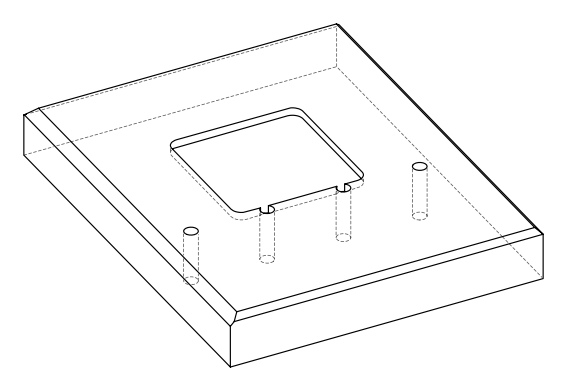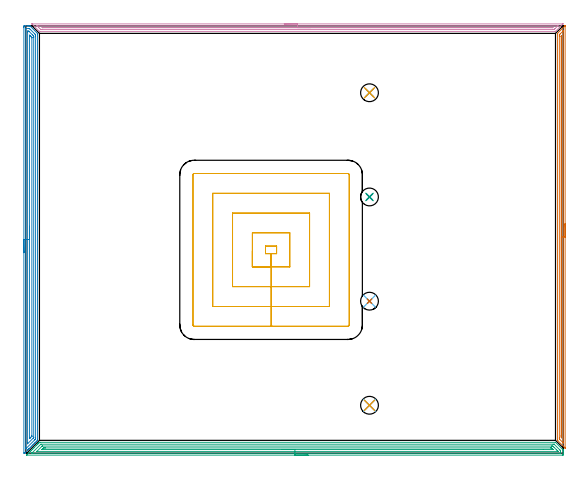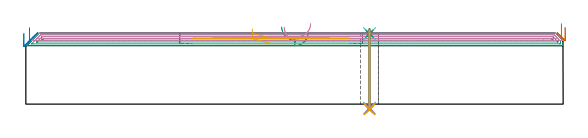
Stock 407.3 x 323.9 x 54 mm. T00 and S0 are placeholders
(PLAN: 17 operations, 10 tool changes, 48.1 min)
(1 AREA_MILL | FG_CHAMFER_SURFACE | UGT0205_001 | 7.69 min | 5444 mm3)
(2 AREA_MILL_1 | FG_CHAMFER_SURFACE_1 | UGT0205_001 | 10.41 min | 17184 mm3)
(3 AREA_MILL_2 | FG_CHAMFER_SURFACE_2 | UGT0205_001 | 13.01 min | 18705 mm3)
(4 AREA_MILL_3 | FG_CHAMFER_SURFACE_3 | UGT0205_001 | 9.67 min | 6415 mm3)
(5 MILL_RECTANGULAR_POCKET | POCKET_RECTANGULAR_STRAIGHT | UGT0201_104 | Follow Part, ap 5, ae 75% | 5.25 min | 151435 mm3)
(6 SPOT_DRILL | STEP1HOLE | NXT0321_9005460120000 | 0.03 min | 4 mm3)
(7 SPOT_DRILL_1 | STEP1HOLE_1 | NXT0321_9005460120000 | 0.03 min | 3 mm3)
(8 SPOT_DRILL_2 | STEP1HOLE_2 | NXT0321_9005460120000 | 0.03 min | 2 mm3)
(9 SPOT_DRILL_3 | STEP1HOLE_3 | NXT0321_9005460120000 | 0.03 min | 1 mm3)
(10 DRILL_THROUGH_HOLE_INTO_CENTER | STEP1HOLE | NXT0301_055 | 0.24 min | 2973 mm3)
(11 DRILL_TO_ENLARGE_THROUGH_HOLE | STEP1HOLE | NXT0301_102 | 0.24 min | 4739 mm3)
(12 DRILL_THROUGH_HOLE_INTO_CENTER_1 | STEP1HOLE_1 | NXT0301_055 | 0.24 min | 2967 mm3)
(13 DRILL_TO_ENLARGE_THROUGH_HOLE_1 | STEP1HOLE_1 | NXT0301_102 | 0.24 min | 4676 mm3)
(14 DRILL_THROUGH_HOLE_INTO_CENTER_2 | STEP1HOLE_2 | NXT0301_055 | 0.24 min | 2972 mm3)
(15 DRILL_TO_ENLARGE_THROUGH_HOLE_2 | STEP1HOLE_2 | NXT0301_102 | 0.24 min | 4684 mm3)
(16 DRILL_THROUGH_HOLE_INTO_CENTER_3 | STEP1HOLE_3 | NXT0301_055 | 0.24 min | 2964 mm3)
(17 DRILL_TO_ENLARGE_THROUGH_HOLE_3 | STEP1HOLE_3 | NXT0301_102 | 0.24 min | 4725 mm3)
(TOOL UGT0205_001 | Chamfer Mill 20 x 3 x 45 deg. | D20 FL50 Z2)
(TOOL UGT0201_104 | End Mill 20 mm | D20 FL22 Z2)
(TOOL NXT0321_9005460120000 | NC Spot Drill, 142deg, 12mm, Carbide, Uncoated | D12 PA142 FL30 Z2)
(TOOL NXT0301_055 | Carbide Drill 8.4mm [860.1-0840-042A1-MM 2214] | D8.4 PA140 FL61 Z2)
(TOOL NXT0301_102 | Carbide Drill 13.5mm [860.1-1350-108A1-MM 2214] | D13.5 PA140 FL123 Z2)
(OP 1 AREA_MILL)
G17 G21 G94 G90
T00 M6
G54
G17 G0 G90 X408.8 Y173.893 S1061 M3
G43 Z64. H0
Z58.2
G94 G1 Y173.854 Z57.328 F250.
Y173.741 Z56.464
Y173.552 Z55.612
Y173.289 Z54.78
Y172.956 Z53.974
Y172.553 Z53.2
Y172.084 Z52.464
Y171.553 Z51.772
Y170.964 Z51.129
Y170.32 Z50.54
Y169.628 Z50.008
Y168.893 Z49.54
Y168.119 Z49.137
Y167.313 Z48.803
Y166.481 Z48.541
Y165.629 Z48.352
Y164.764 Z48.238
Y163.893 Z48.2
Y4.041
X408.798 Y3.992 Z48.198
X408.796 Y3.934 Z48.196
X408.793 Y3.921 Z48.198
X408.791 Y3.917 Z48.199
X408.756 Y3.94 Z48.235
X408.633 Y4.066 Z48.365
X403.275 Y9.424 Z53.724
X403.071 Y9.63 Z53.925
X403.003 Y9.705 Z53.989
X403. Y9.871 Z54.
Y317.949
X403.004 Y318.195 Z53.99
X403.113 Y318.314 Z53.886
X408.567 Y323.768 Z48.433
X408.609 Y323.811 Z48.388
X408.716 Y323.909 Z48.275
X408.759 Y323.899 Z48.233
X408.774 Y323.894 Z48.219
X408.797 Y323.885 Z48.197
X408.8 Y323.828 Z48.2
Y163.893
X407.386 Z49.614
X407.385 Y7.912 Z49.615
X407.383 Y7.826 Z49.617
X407.381 Y7.785 Z49.619
X407.38 Y7.782 Z49.62
X407.367 Y7.792 Z49.633
X407.066 Y8.085 Z49.934
X404.712 Y10.438 Z52.288
X404.551 Y10.602 Z52.449
X404.471 Y10.686 Z52.529
X404.433 Y10.729 Z52.567
X404.421 Y10.764 Z52.579
X404.416 Y11.394 Z52.584
X404.415 Y11.657 Z52.585
X404.414 Y316.163 Z52.586
X404.416 Y316.794 Z52.584
X404.419 Y317.056 Z52.581
X404.421 Y317.133 Z52.579
X404.428 Y317.167 Z52.572
X404.456 Y317.198 Z52.544
X404.552 Y317.3 Z52.448
X404.673 Y317.423 Z52.327
X405.03 Y317.781 Z51.97
X406.876 Y319.626 Z50.124
X406.984 Y319.735 Z50.016
X407.123 Y319.869 Z49.877
X407.322 Y320.061 Z49.678
X407.379 Y320.089 Z49.621
X407.382 Y320. Z49.618
X407.385 Y319.735 Z49.615
Y319.55
X407.386 Y163.893 Z49.614
X405.972 Z51.028
X405.971 Y12.476 Z51.029
X405.967 Y11.657 Z51.033
Y11.654
X405.95 Y11.657 Z51.05
X405.9 Y11.711 Z51.1
X405.835 Y12.55 Z51.165
X405.832 Y12.619 Z51.168
X405.829 Y13.443 Z51.171
X405.828 Y13.516 Z51.172
X405.829 Y315.753 Z51.171
X405.831 Y315.958 Z51.169
X405.833 Y316.06 Z51.167
X405.835 Y316.108 Z51.165
X405.868 Y316.163 Z51.132
X405.884 Y316.18 Z51.116
X405.9 Y316.191 Z51.1
X405.965 Y316.223 Z51.035
X405.968 Y316.163 Z51.032
X405.97 Y316.091 Z51.03
X405.971 Y315.27 Z51.029
X405.972 Y163.893 Z51.028
Y163.021 Z51.067
Y162.156 Z51.18
Y161.304 Z51.369
Y160.472 Z51.632
Y159.666 Z51.965
Y158.893 Z52.368
Y158.157 Z52.837
Y157.465 Z53.368
Y156.821 Z53.957
Y156.232 Z54.601
Y155.701 Z55.293
Y155.232 Z56.028
Y154.829 Z56.802
Y154.496 Z57.608
Y154.233 Z58.44
Y154.044 Z59.292
Y153.931 Z60.157
Y153.893 Z61.028
G0 Z64.
M5
M2
(OP 2 AREA_MILL_1)
G17 G21 G94 G90
T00 M6
G54
G17 G0 G90 X-1.5 Y151.95 S1061 M3
G43 Z64. H0
Z53.7
G94 G1 Y151.988 Z52.828 F250.
Y152.102 Z51.963
Y152.291 Z51.112
Y152.553 Z50.28
Y152.887 Z49.474
Y153.29 Z48.7
Y153.759 Z47.964
Y154.29 Z47.272
Y154.879 Z46.629
Y155.522 Z46.04
Y156.214 Z45.508
Y156.95 Z45.04
Y157.724 Z44.637
Y158.53 Z44.303
Y159.362 Z44.041
Y160.214 Z43.852
Y161.079 Z43.738
Y161.95 Z43.7
Y322.734
X-1.499 Y323.276 Z43.701
X-1.496 Y323.624 Z43.702
X-1.493 Y323.89 Z43.703
X-1.156 Y323.9 Z44.04
X1.465 Z46.661
X2.158 Z47.358
X2.776 Z47.976
X2.868 Y323.899 Z48.067
X3.108 Y323.89 Z48.304
X3.346 Y323.655 Z48.544
X8.64 Y318.36 Z53.84
X8.795 Y318.207 Z53.99
X8.8 Y317.913 Z54.
Y10.455
X8.796 Y9.697 Z53.99
X8.662 Y9.562 Z53.858
X8.456 Y9.356 Z53.656
X7.769 Y8.668 Z52.967
X7.233 Y8.133 Z52.432
X6.999 Y7.898 Z52.196
X6.875 Y7.774 Z52.073
X6.397 Y7.297 Z51.597
X6.126 Y7.024 Z51.321
X5.533 Y6.433 Z50.733
X5.252 Y6.149 Z50.447
X4.542 Y5.442 Z49.742
X4.195 Y5.093 Z49.391
X3.583 Y4.483 Z48.782
X2.853 Y3.752 Z48.052
X2.631 Y3.531 Z47.831
X2.406 Y3.305 Z47.605
X2.339 Y3.238 Z47.536
X2.276 Y3.175 Z47.475
X2.108 Y3.007 Z47.307
X2.048 Y2.946 Z47.245
X1.991 Y2.89 Z47.19
X1.81 Y2.709 Z47.009
X1.757 Y2.655 Z46.954
X1.706 Y2.605 Z46.905
X1.512 Y2.411 Z46.711
X1.465 Y2.364 Z46.663
X1.421 Y2.321 Z46.62
X1.214 Y2.114 Z46.413
X-0.573 Y0.326 Z44.625
X-0.719 Y0.179 Z44.478
X-0.875 Y0.028 Z44.323
X-0.906 Y0.005 Z44.292
X-0.937 Y0.002 Z44.261
X-0.958 Y0.001 Z44.241
X-1.492 Z43.706
X-1.5 Y0.087 Z43.7
Y161.95
X-0.086 Z45.114
Y321.488
X-0.084 Y321.835 Z45.116
X-0.082 Y321.877 Z45.118
X-0.08 Y321.89 Z45.12
X-0.052 Y321.893 Z45.148
X0.055 Y321.898 Z45.255
X0.19 Y321.9 Z45.39
X2.339 Y321.899 Z47.539
X2.473 Y321.898 Z47.673
X2.58 Y321.894 Z47.78
X2.649 Y321.889 Z47.849
X2.694 Y321.847 Z47.894
X3.061 Y321.488 Z48.261
X6.708 Y317.842 Z51.908
X7.114 Y317.433 Z52.314
X7.319 Y317.223 Z52.519
X7.368 Y317.171 Z52.568
X7.379 Y317.117 Z52.579
X7.381 Y317.02 Z52.581
X7.385 Y316.327 Z52.585
X7.386 Y316.126 Z52.586
Y11.349
X7.384 Y11.003 Z52.584
X7.381 Y10.83 Z52.581
X7.379 Y10.748 Z52.579
X7.341 Y10.702 Z52.541
X7.104 Y10.455 Z52.304
X6.905 Y10.254 Z52.105
X6.708 Y10.058 Z51.908
X0.277 Y3.627 Z45.477
X-0.047 Y3.305 Z45.153
X-0.057 Y3.304 Z45.143
X-0.079 Y3.305 Z45.121
X-0.08 Y3.391 Z45.12
X-0.085 Y3.998 Z45.115
X-0.086 Y161.95 Z45.114
X1.328 Z46.528
X1.329 Y318.947 Z46.529
X1.331 Y319.701 Z46.531
X1.333 Y319.837 Z46.533
X1.335 Y319.88 Z46.535
X1.369 Y319.89 Z46.569
X1.465 Y319.892 Z46.665
X2.149 Y319.895 Z47.349
X2.191 Y319.89 Z47.391
X2.279 Y319.814 Z47.479
X2.339 Y319.759 Z47.539
X2.4 Y319.701 Z47.6
X5.081 Y317.02 Z50.281
X5.834 Y316.259 Z51.034
X5.964 Y316.126 Z51.164
X5.967 Y315.99 Z51.167
X5.971 Y315.232 Z51.171
Y315.092
Y12.103
X5.97 Y11.963 Z51.17
X5.968 Y11.869 Z51.168
X5.965 Y11.797 Z51.165
X5.949 Y11.76 Z51.149
X5.834 Y11.639 Z51.034
X5.693 Y11.494 Z50.893
X5.55 Y11.349 Z50.75
X1.382 Y7.183 Z46.582
X1.352 Y7.154 Z46.552
X1.335 Y7.141 Z46.535
X1.334 Y7.142 Z46.534
X1.332 Y7.167 Z46.532
X1.33 Y7.353 Z46.53
X1.328 Y7.914 Z46.528
Y161.95
X2.743 Z47.943
Y316.126
X2.744 Y316.605 Z47.944
X2.746 Y316.767 Z47.946
X2.749 Y316.878 Z47.949
X2.91 Y316.729 Z48.11
X3.213 Y316.434 Z48.413
X3.525 Y316.126 Z48.725
X4.087 Y315.564 Z49.287
X4.416 Y315.232 Z49.616
X4.529 Y315.11 Z49.729
X4.551 Y315.077 Z49.751
X4.553 Y315.051 Z49.753
X4.555 Y314.991 Z49.755
X4.557 Y314.751 Z49.757
Y13.137
X4.555 Y12.896 Z49.755
X4.553 Y12.837 Z49.753
X4.55 Y12.811 Z49.75
X4.537 Y12.794 Z49.737
X4.481 Y12.734 Z49.681
X4.087 Y12.336 Z49.287
X3.213 Y11.462 Z48.413
X3.1 Y11.349 Z48.3
X2.964 Y11.217 Z48.164
X2.831 Y11.092 Z48.031
X2.749 Y11.017 Z47.949
X2.746 Y11.114 Z47.946
X2.744 Y11.239 Z47.944
X2.743 Y11.349 Z47.943
Y11.624
Y161.95
Y162.822 Z47.981
Y163.687 Z48.095
Y164.538 Z48.283
Y165.37 Z48.546
Y166.176 Z48.88
Y166.95 Z49.282
Y167.686 Z49.751
Y168.378 Z50.282
Y169.021 Z50.872
Y169.611 Z51.515
Y170.142 Z52.207
Y170.61 Z52.943
Y171.013 Z53.716
Y171.347 Z54.522
Y171.609 Z55.354
Y171.798 Z56.206
Y171.912 Z57.071
Y171.95 Z57.943
G0 Z64.
M5
M2
(OP 3 AREA_MILL_2)
G17 G21 G94 G90
T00 M6
G54
G17 G0 G90 X213.95 Y-1.5 S1061 M3
G43 Z64. H0
Z54.3
G94 G1 X213.912 Z53.428 F250.
X213.798 Z52.563
X213.609 Z51.712
X213.347 Z50.88
X213.013 Z50.074
X212.61 Z49.3
X212.141 Z48.564
X211.61 Z47.872
X211.021 Z47.229
X210.378 Z46.64
X209.686 Z46.108
X208.95 Z45.64
X208.176 Z45.237
X207.37 Z44.903
X206.538 Z44.641
X205.686 Z44.452
X204.822 Z44.338
X203.95 Z44.3
X0.613 Y-1.499
X0.612 Y-1.495 Z44.304
X0.768 Y-1.332 Z44.467
X1.337 Y-0.761 Z45.035
X1.926 Y-0.174 Z45.626
X2.108 Y0.009 Z45.807
X2.218 Y0.12 Z45.917
X2.807 Y0.707 Z46.507
X3.393 Y1.294 Z47.092
X3.688 Y1.588 Z47.388
X4.34 Y2.241 Z48.04
X5.234 Y3.134 Z48.933
X6.127 Y4.027 Z49.826
X7.798 Y5.699 Z51.497
X7.913 Y5.815 Z51.611
X8.092 Y5.993 Z51.791
X8.806 Y6.707 Z52.505
X8.971 Y6.874 Z52.669
X9.135 Y7.036 Z52.834
X9.253 Y7.154 Z52.952
X9.412 Y7.314 Z53.109
X9.57 Y7.471 Z53.269
X9.699 Y7.6 Z53.398
X9.853 Y7.755 Z53.55
X10.004 Y7.905 Z53.703
X10.146 Y8.047 Z53.845
X10.293 Y8.195 Z53.991
X10.3 Y8.202 Z53.997
X10.383 Y8.201 Z53.998
X11.039 Y8.2 Z54.
X401.327
X401.499 Y8.197 Z53.996
X401.504 Y8.196
X407.132 Y2.569 Z48.366
X407.229 Y2.469 Z48.267
X407.29 Y2.405 Z48.203
X407.3 Y2.137 Z47.937
Y1.37 Z47.17
Y0.707 Z46.502
Y-0.506 Z45.292
X407.295 Y-1.055 Z44.74
X407.29 Y-1.491 Z44.305
X407.131 Y-1.494 Z44.302
X406.685 Y-1.5 Z44.3
X203.95
Y-0.086 Z45.714
X4.697 Y-0.085 Z45.715
X4.521 Y-0.081 Z45.719
X4.486 Y-0.079 Z45.721
Y-0.075 Z45.725
X4.498 Y-0.058 Z45.742
X4.581 Y0.029 Z45.829
X4.669 Y0.119 Z45.919
X4.787 Y0.238 Z46.038
X11.039 Y6.488 Z52.288
X11.236 Y6.679 Z52.479
X11.337 Y6.775 Z52.575
X12.022 Y6.785 Z52.585
X399.63
X400.434 Y6.78 Z52.58
X400.455 Y6.779 Z52.579
X400.479 Y6.76 Z52.56
X400.534 Y6.711 Z52.511
X400.641 Y6.608 Z52.408
X404.781 Y2.469 Z48.269
X404.899 Y2.35 Z48.15
X405.273 Y1.965 Z47.765
X405.29 Y1.588 Z47.388
X405.297 Y1.195 Z46.995
X405.299 Y0.707 Z46.507
X405.297 Y0.314 Z46.114
X405.29 Y-0.077 Z45.723
X404.899 Y-0.084 Z45.716
X404.809 Y-0.085 Z45.715
X203.95 Y-0.086 Z45.714
Y1.328 Z47.128
X8.622 Y1.329 Z47.129
X8.382 Y1.331 Z47.131
X8.359 Y1.334 Z47.134
X8.347 Y1.337 Z47.137
X8.352 Y1.347 Z47.147
X8.359 Y1.359 Z47.159
X12.112 Y5.112 Z50.912
X12.353 Y5.344 Z51.144
X12.371 Y5.36 Z51.16
X12.405 Y5.365 Z51.165
X12.474 Y5.369 Z51.169
X12.563 Y5.371 Z51.171
X398.384
X398.647
X399.282 Y5.367 Z51.167
X399.404 Y5.365 Z51.165
X399.541 Y5.25 Z51.05
X399.684 Y5.112 Z50.912
X400.434 Y4.367 Z50.167
X402.332 Y2.469 Z48.269
X403.113 Y1.686 Z47.486
X403.205 Y1.588 Z47.388
X403.29 Y1.494 Z47.294
X403.296 Y1.407 Z47.207
X403.29 Y1.343 Z47.143
X403.286 Y1.335 Z47.135
X403.276 Y1.332 Z47.132
X403.244 Y1.33 Z47.13
X403.113 Y1.329 Z47.129
X203.95 Y1.328 Z47.128
Y2.743 Z48.543
X12.547
X12.329 Y2.744 Z48.544
X12.273 Y2.745 Z48.545
X12.224 Y2.749 Z48.549
X12.212 Y2.751 Z48.551
X12.221 Y2.763 Z48.563
X12.305 Y2.853 Z48.653
X12.369 Y2.919 Z48.719
X12.798 Y3.35 Z49.15
X12.825 Y3.376 Z49.176
X13.261 Y3.801 Z49.601
X13.415 Y3.95 Z49.75
X13.718 Y3.954 Z49.754
X13.997 Y3.956 Z49.756
X14.611 Y3.957 Z49.757
X14.889
X397.754
X398.033 Y3.956 Z49.756
X398.339 Y3.952 Z49.752
X398.374 Y3.951 Z49.751
X398.423 Y3.916 Z49.716
X398.523 Y3.822 Z49.622
X398.647 Y3.703 Z49.503
X399.001 Y3.35 Z49.15
X399.541 Y2.809 Z48.609
X399.587 Y2.757 Z48.557
X399.59 Y2.751 Z48.551
X399.587 Y2.749 Z48.549
X399.541 Y2.746 Z48.546
X399.262 Y2.744 Z48.544
X392.294 Y2.743 Z48.543
X203.95
X203.078 Z48.581
X202.213 Z48.695
X201.362 Z48.883
X200.53 Z49.146
X199.724 Z49.48
X198.95 Z49.882
X198.214 Z50.351
X197.522 Z50.882
X196.879 Z51.472
X196.29 Z52.115
X195.758 Z52.807
X195.29 Z53.543
X194.887 Z54.316
X194.553 Z55.122
X194.291 Z55.954
X194.102 Z56.806
X193.988 Z57.671
X193.95 Z58.543
G0 Z64.
M5
M2
(OP 4 AREA_MILL_3)
G17 G21 G94 G90
T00 M6
G54
G17 G0 G90 X195.9 Y325.4 S1061 M3
G43 Z64. H0
Z58.3
G94 G1 X195.938 Z57.428 F250.
X196.052 Z56.564
X196.241 Z55.712
X196.503 Z54.88
X196.837 Z54.074
X197.24 Z53.3
X197.709 Z52.564
X198.24 Z51.872
X198.829 Z51.229
X199.472 Z50.64
X200.164 Z50.108
X200.9 Z49.64
X201.674 Z49.237
X202.48 Z48.903
X203.312 Z48.641
X204.164 Z48.452
X205.029 Z48.338
X205.9 Z48.3
X407.1
X407.171 Y325.395 Z48.304
X407.181 Y325.392 Z48.305
X407.171 Y325.369 Z48.328
X404.35 Y322.55 Z51.15
X401.632 Y319.833 Z53.867
X401.495 Y319.704 Z53.99
X401.211 Y319.7 Z54.
X10.588
X10.305 Y319.704 Z53.99
X10.167 Y319.833 Z53.867
X4.927 Y325.072 Z48.627
X4.769 Y325.23 Z48.467
X4.629 Y325.374 Z48.324
X4.617 Y325.394 Z48.303
X4.629 Y325.399 Z48.299
X205.9 Y325.4 Z48.3
Y323.986 Z49.714
X402.999 Y323.985 Z49.715
X403.095 Y323.984 Z49.716
X403.286 Y323.979 Z49.721
X403.318 Y323.977 Z49.723
X403.307 Y323.964 Z49.736
X403.279 Y323.931 Z49.769
X403.24 Y323.89 Z49.81
X403.12 Y323.769 Z49.931
X401.212 Y321.861 Z51.839
X400.885 Y321.537 Z52.163
X400.553 Y321.21 Z52.49
X400.474 Y321.135 Z52.565
X400.408 Y321.12 Z52.58
X399.424 Y321.114 Z52.586
X12.472
X11.578 Y321.115 Z52.585
X11.482 Y321.117 Z52.583
X11.388 Y321.121 Z52.579
X11.336 Y321.126 Z52.574
X11.305 Y321.152 Z52.548
X11.243 Y321.21 Z52.49
X10.589 Y321.861 Z51.839
X10.346 Y322.103 Z51.597
X9.695 Y322.755 Z50.945
X8.801 Y323.649 Z50.051
X8.563 Y323.89 Z49.81
X8.486 Y323.972 Z49.728
X8.482 Y323.978 Z49.722
X8.495 Y323.98 Z49.72
X8.545 Y323.984 Z49.716
X8.609 Y323.985 Z49.715
X8.705 Y323.986 Z49.714
X205.9
Y322.572 Z51.128
X398.998 Y322.571 Z51.129
X399.424 Y322.567 Z51.133
X399.441 Y322.565 Z51.135
X399.451 Y322.561 Z51.139
X399.446 Y322.552 Z51.148
X399.438 Y322.544 Z51.156
X399.424 Y322.535 Z51.165
X398.996 Y322.531 Z51.169
X398.573 Y322.529 Z51.171
X13.27
X12.843 Y322.53 Z51.17
X12.42 Y322.534 Z51.166
X12.376 Y322.536 Z51.164
X12.352 Y322.565 Z51.135
X12.376 Y322.566 Z51.134
X12.802 Y322.571 Z51.129
X12.845
X205.9 Y322.572 Z51.128
X206.772 Z51.167
X207.637 Z51.28
X208.488 Z51.469
X209.32 Z51.732
X210.126 Z52.065
X210.9 Z52.468
X211.636 Z52.937
X212.328 Z53.468
X212.971 Z54.057
X213.561 Z54.701
X214.092 Z55.393
X214.56 Z56.128
X214.963 Z56.902
X215.297 Z57.708
X215.559 Z58.54
X215.748 Z59.392
X215.862 Z60.257
X215.9 Z61.128
G0 Z64.
M5
M2
(OP 5 MILL_RECTANGULAR_POCKET)
G17 G21 G94 G90
T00 M6
G54
G17 G0 G90 X171.7 Y153.311 S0 M3
G43 Z64. H0
Z57.
G94 G1 Y141.2 Z53.755 F250.
X185.9 Z49.95
Y151.2
X190.1 F500.
Y157.
X181.7
Y151.2
X185.9
Y141.2
X200.1
Y167.
X171.7
Y141.2
X185.9
Y126.2
X215.1
Y182.
X156.7
Y126.2
X185.9
Y111.2
X230.1
Y197.
X141.7
Y111.2
X185.9
Y96.2
X244.2
G3 X245.1 Y97.1 R0.9
G1 Y211.1
G3 X244.2 Y212. R0.9
G1 X127.6
G3 X126.7 Y211.1 R0.9
G1 Y97.1
G3 X127.6 Y96.2 R0.9
G1 X185.9
X186.9
G0 X171.7 Y153.311 Z52.95
G1 Y141.2 Z49.705 F250.
X185.9 Z45.9
Y151.2
X190.1 F500.
Y157.
X181.7
Y151.2
X185.9
Y141.2
X200.1
Y167.
X171.7
Y141.2
X185.9
Y126.2
X215.1
Y182.
X156.7
Y126.2
X185.9
Y111.2
X230.1
Y197.
X141.7
Y111.2
X185.9
Y96.2
X244.2
G3 X245.1 Y97.1 R0.9
G1 Y211.1
G3 X244.2 Y212. R0.9
G1 X127.6
G3 X126.7 Y211.1 R0.9
G1 Y97.1
G3 X127.6 Y96.2 R0.9
G1 X185.9
X186.9
G0 Z64.
M5
M2
(OP 6 SPOT_DRILL)
G17 G21 G94 G90
T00 M6
G54
G17 G0 G90 X260.5 Y36.3 S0 M3
G43 Z64. H0
G94 G81 G98 Z53.41 F250. R57.
G80
M5
M2
(OP 7 SPOT_DRILL_1)
G17 G21 G94 G90
T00 M6
G54
G17 G0 G90 X260.5 Y115.2 S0 M3
G43 Z64. H0
G94 G81 G98 Z53.41 F250. R57.
G80
M5
M2
(OP 8 SPOT_DRILL_2)
G17 G21 G94 G90
T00 M6
G54
G17 G0 G90 X260.5 Y194.2 S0 M3
G43 Z64. H0
G94 G81 G98 Z53.41 F250. R57.
G80
M5
M2
(OP 9 SPOT_DRILL_3)
G17 G21 G94 G90
T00 M6
G54
G17 G0 G90 X260.5 Y273.2 S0 M3
G43 Z64. H0
G94 G81 G98 Z53.41 F250. R57.
G80
M5
M2
(OP 10 DRILL_THROUGH_HOLE_INTO_CENTER)
G17 G21 G94 G90
T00 M6
G54
G17 G0 G90 X260.5 Y36.3 S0 M3
G43 Z64. H1
G94 G73 G98 Z-3.029 F250. Q8.147 R56.
G80
M5
M2
(OP 11 DRILL_TO_ENLARGE_THROUGH_HOLE)
G17 G21 G94 G90
T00 M6
G54
G17 G0 G90 X260.5 Y36.3 S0 M3
G43 Z64. H1
G94 G73 G98 Z-3.957 F250. Q11.591 R56.
G80
M5
M2
(OP 12 DRILL_THROUGH_HOLE_INTO_CENTER_1)
G17 G21 G94 G90
T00 M6
G54
G17 G0 G90 X260.5 Y115.2 S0 M3
G43 Z64. H1
G94 G73 G98 Z-3.029 F250. Q8.147 R56.
G80
M5
M2
(OP 13 DRILL_TO_ENLARGE_THROUGH_HOLE_1)
G17 G21 G94 G90
T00 M6
G54
G17 G0 G90 X260.5 Y115.2 S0 M3
G43 Z64. H1
G94 G73 G98 Z-3.957 F250. Q11.591 R56.
G80
M5
M2
(OP 14 DRILL_THROUGH_HOLE_INTO_CENTER_2)
G17 G21 G94 G90
T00 M6
G54
G17 G0 G90 X260.5 Y194.2 S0 M3
G43 Z64. H1
G94 G73 G98 Z-3.029 F250. Q8.147 R56.
G80
M5
M2
(OP 15 DRILL_TO_ENLARGE_THROUGH_HOLE_2)
G17 G21 G94 G90
T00 M6
G54
G17 G0 G90 X260.5 Y194.2 S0 M3
G43 Z64. H1
G94 G73 G98 Z-3.957 F250. Q11.591 R56.
G80
M5
M2
(OP 16 DRILL_THROUGH_HOLE_INTO_CENTER_3)
G17 G21 G94 G90
T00 M6
G54
G17 G0 G90 X260.5 Y273.2 S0 M3
G43 Z64. H1
G94 G73 G98 Z-3.029 F250. Q8.147 R56.
G80
M5
M2
(OP 17 DRILL_TO_ENLARGE_THROUGH_HOLE_3)
G17 G21 G94 G90
T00 M6
G54
G17 G0 G90 X260.5 Y273.2 S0 M3
G43 Z64. H1
G94 G73 G98 Z-3.957 F250. Q11.591 R56.
G80
M5
M2
